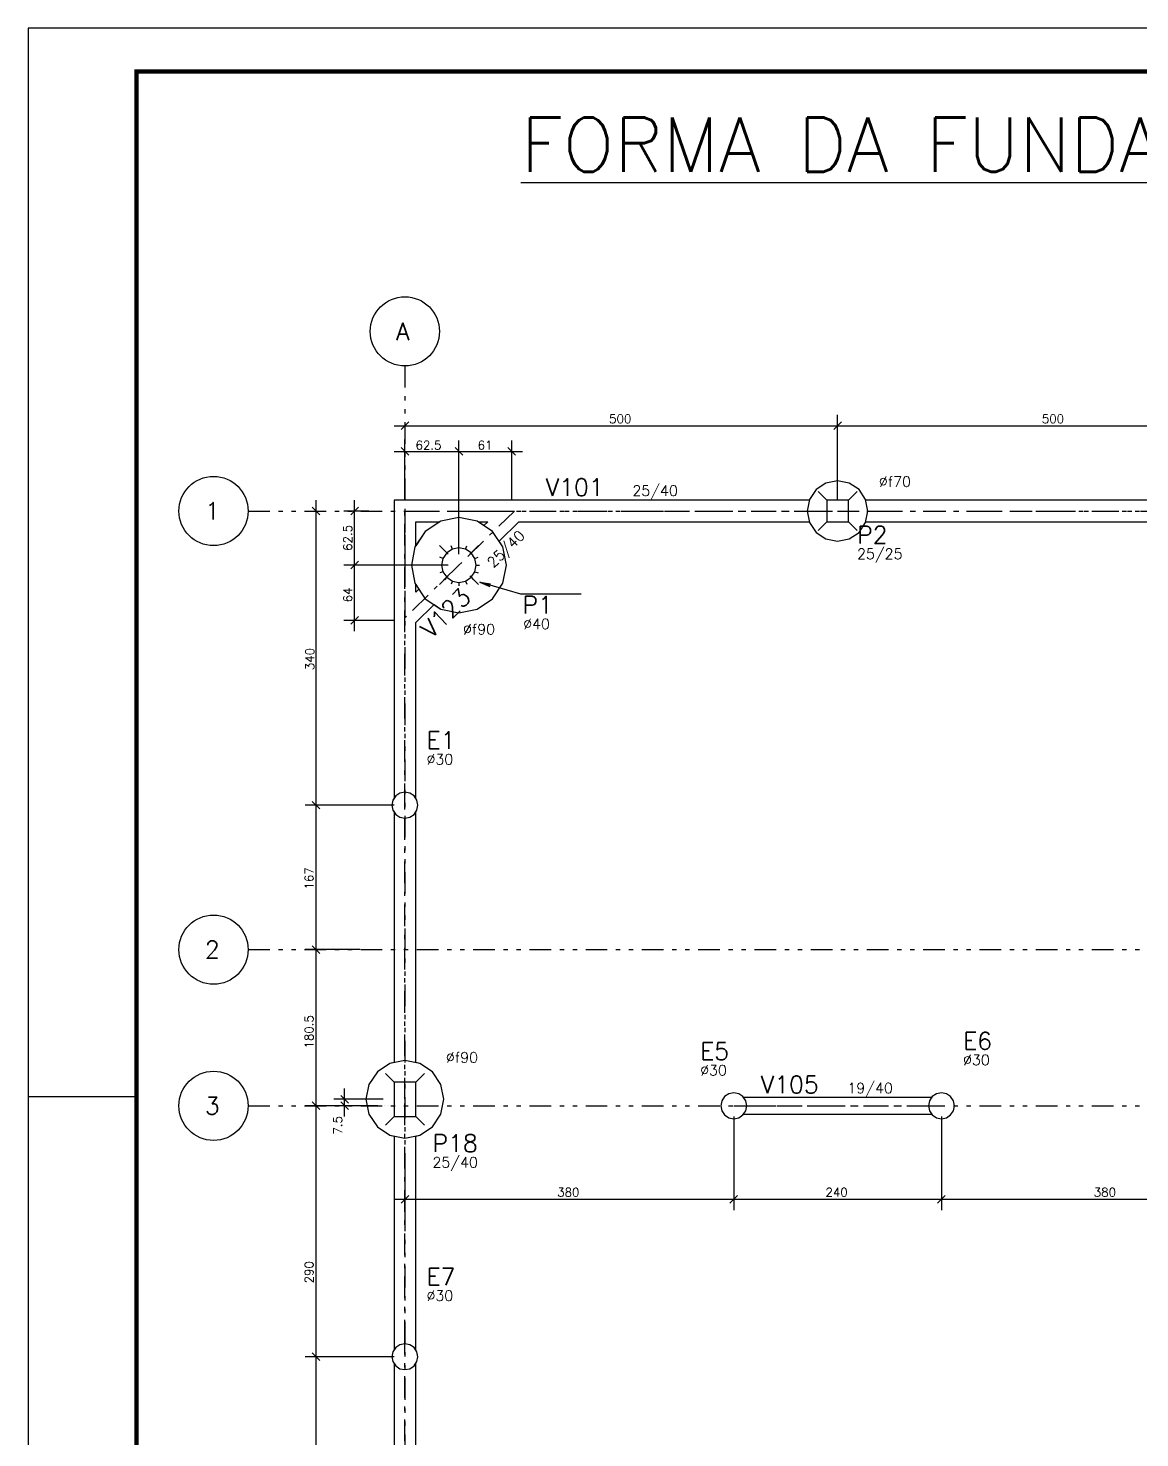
# Model space of a CAD drawing. Extents: x 369 to 487, y -15 to 69.
# Drawn here: x 368.58 to 394.27, y 36.47 to 69.06 of the extents above; entities that cross this region are included whole.
import ezdxf

# ---------------------------------------------------------------- set-up
doc = ezdxf.new("R2010")
doc.units = 0
doc.header["$MEASUREMENT"] = 0
doc.linetypes.add('ESTILO_TQS_0003', pattern=[0.91, 0.5, -0.2, 0.01, -0.2])
doc.linetypes.add('ESTILO_TQS_0004', pattern=[1.12, 0.5, -0.2, 0.01, -0.2, 0.01, -0.2])
doc.layers.get('0').update_dxf_attribs({"linetype": 'CONTINUOUS'})
for name, color, linetype in [('1', 1, 'CONTINUOUS'), ('2', 2, 'CONTINUOUS'), ('3', 3, 'CONTINUOUS'), ('4', 4, 'CONTINUOUS'), ('6', 6, 'CONTINUOUS'), ('7', 7, 'CONTINUOUS'), ('ARQ-FOLHA', 7, 'CONTINUOUS')]:
    doc.layers.add(name, color=color, linetype=linetype)
doc.styles.get("Standard").update_dxf_attribs({"font": 'ROMANS.SHX'})

# ---------------------------------------------------------------- blocks, each defined once
blk = doc.blocks.new('fla0')
at = {"layer": 'ARQ-FOLHA'}
for p, q in [((5101.19, 1431.998), (4982.29, 1431.998)), ((4982.29, 1431.998), (4982.29, 1347.898)), ((4982.29, 1407.298), (4984.79, 1407.298))]:
    blk.add_line(p, q, dxfattribs=at)
at = {"layer": 'ARQ-FOLHA', "const_width": 0.1}
blk.add_lwpolyline([(5100.19, 1430.998), (4984.79, 1430.998), (4984.79, 1348.898), (5100.19, 1348.898), (5100.19, 1430.998)], dxfattribs=at)

msp = doc.modelspace()

# ---------------------------------------------------------------- linework, layer by layer
at = {"layer": '1', "linetype": 'Continuous'}
for p, q in [((387.2876, 58.1483), (387.2876, 60.1193)), ((387.2876, 58.1483), (387.2876, 60.1193)), ((377.0376, 59.8693), (387.5376, 59.8693)), ((377.1992, 59.7809), (377.376, 59.9577)), ((377.1992, 59.7809), (377.376, 59.9577)), ((387.0376, 59.8693), (397.5376, 59.8693)), ((387.1992, 59.7809), (387.376, 59.9577)), ((387.1992, 59.7809), (387.376, 59.9577)), ((377.1992, 59.3649), (377.376, 59.1881)), ((377.2876, 58.8592), (377.2876, 59.5519)), ((377.2876, 58.1483), (377.2876, 59.5265)), ((378.4492, 59.3649), (378.626, 59.1881)), ((378.4498, 59.3649), (378.6266, 59.1881)), ((378.5376, 58.1483), (378.5376, 59.5265)), ((378.5382, 56.8979), (378.5382, 59.5265)), ((379.67, 59.3649), (379.8468, 59.1881)), ((379.67, 59.3649), (379.8468, 59.1881)), ((379.7584, 58.1483), (379.7584, 59.5265)), ((379.7584, 58.7265), (379.7584, 59.5265)), ((377.0376, 59.2765), (378.7882, 59.2765)), ((378.2876, 59.2765), (380.0084, 59.2765)), ((387.0376, 58.1483), (386.8376, 58.3483)), ((387.5376, 58.1483), (387.7376, 58.3483)), ((375.2337, 58.1483), (375.2337, 50.8483)), ((376.126, 56.3983), (376.126, 58.1483)), ((375.1461, 57.9875), (375.3229, 57.8107)), ((376.4562, 57.8983), (375.876, 57.8983)), ((376.227, 57.8983), (375.876, 57.8983)), ((376.0376, 57.8099), (376.2144, 57.9867)), ((376.0376, 57.8099), (376.2144, 57.9867)), ((387.0376, 57.6483), (386.8376, 57.4483)), ((387.5376, 57.6483), (387.7376, 57.4483)), ((378.2882, 56.8977), (378.0882, 57.0977)), ((378.3847, 57.0178), (378.3548, 57.0899)), ((378.5378, 57.0483), (378.5378, 57.1263)), ((378.6909, 57.0178), (378.7207, 57.0899)), ((378.7882, 56.8977), (378.9882, 57.0977)), ((376.0376, 56.5599), (376.2144, 56.7367)), ((376.0376, 56.5599), (376.2144, 56.7367)), ((376.126, 55.1185), (376.126, 56.8983)), ((378.1682, 56.8014), (378.0961, 56.8312)), ((378.2549, 56.9311), (378.1998, 56.9863)), ((378.8206, 56.9311), (378.8758, 56.9863)), ((378.9073, 56.8014), (378.9794, 56.8312)), ((378.2876, 56.6483), (375.876, 56.6483)), ((377.0376, 56.6483), (375.876, 56.6483)), ((378.1378, 56.6483), (378.0597, 56.6483)), ((378.2882, 56.3977), (378.0882, 56.1977)), ((378.1682, 56.4952), (378.0961, 56.4654)), ((378.7882, 56.3977), (378.9882, 56.1977)), ((378.9073, 56.4952), (378.9794, 56.4654)), ((378.9378, 56.6483), (379.0158, 56.6483)), ((378.2549, 56.3655), (378.1998, 56.3103)), ((378.3847, 56.2787), (378.3548, 56.2066)), ((378.5378, 56.2483), (378.5378, 56.1703)), ((378.6909, 56.2787), (378.7207, 56.2066)), ((378.8206, 56.3655), (378.8758, 56.3103)), ((376.0376, 55.2801), (376.2144, 55.4569)), ((376.0376, 55.2801), (376.2144, 55.4569)), ((377.0376, 55.3685), (375.876, 55.3685)), ((375.1453, 51.1867), (375.3221, 51.0099)), ((375.1453, 51.1867), (375.3221, 51.0099)), ((375.2337, 51.3483), (375.2337, 47.5083)), ((377.0376, 51.0983), (374.9837, 51.0983)), ((377.0376, 51.0983), (374.9837, 51.0983)), ((375.2337, 48.0083), (375.2337, 43.8983)), ((376.2558, 47.7583), (374.9837, 47.7583)), ((376.2558, 47.7583), (374.9837, 47.7583)), ((375.1453, 47.8467), (375.3221, 47.6699)), ((375.1453, 47.8467), (375.3221, 47.6699)), ((377.0376, 44.6983), (376.8376, 44.8983)), ((377.5376, 44.6983), (377.7376, 44.8983)), ((375.2337, 44.3983), (375.2337, 38.4483)), ((375.984, 44.2099), (375.8072, 44.3867)), ((375.8956, 43.8983), (375.8956, 44.5483)), ((376.5735, 44.1483), (374.9837, 44.1483)), ((375.9839, 44.1483), (374.9837, 44.1483)), ((375.1453, 44.2367), (375.3221, 44.0599)), ((375.1453, 44.2367), (375.3221, 44.0599)), ((376.7876, 44.2983), (375.6456, 44.2983)), ((376.6608, 44.1483), (375.6456, 44.1483)), ((375.984, 44.0599), (375.8072, 44.2367)), ((377.0376, 43.8983), (376.8376, 43.6983)), ((377.5376, 43.8983), (377.7376, 43.6983)), ((384.8876, 43.8983), (384.8876, 41.7384)), ((384.8876, 43.8983), (384.8876, 41.7384)), ((389.6876, 43.8983), (389.6876, 41.7384)), ((389.6876, 43.8983), (389.6876, 41.7384)), ((377.2876, 42.6835), (377.2876, 41.7384)), ((377.1992, 41.9), (377.376, 42.0768)), ((384.7992, 41.9), (384.976, 42.0768)), ((384.7992, 41.9), (384.976, 42.0768)), ((389.5992, 41.9), (389.776, 42.0768)), ((389.5992, 41.9), (389.776, 42.0768)), ((377.0376, 41.9884), (385.1376, 41.9884)), ((384.6376, 41.9884), (389.9376, 41.9884)), ((389.4376, 41.9884), (397.5376, 41.9884)), ((375.2337, 38.9483), (375.2337, 32.2983)), ((377.0376, 38.3483), (374.9837, 38.3483)), ((377.0376, 38.3483), (374.9837, 38.3483)), ((375.1453, 38.4367), (375.3221, 38.2599)), ((375.1453, 38.4367), (375.3221, 38.2599))]:
    msp.add_line(p, q, dxfattribs=at)
at = {"layer": '2', "linetype": 'ESTILO_TQS_0003'}
for p, q in [((377.2876, 57.8983), (387.2876, 57.8983)), ((377.2876, 51.0983), (377.2876, 57.8983)), ((377.2878, 57.8983), (378.5378, 57.8983)), ((377.2878, 57.8983), (377.2878, 56.6483)), ((378.5378, 57.8983), (379.8176, 57.8983)), ((379.8176, 57.8983), (378.5378, 56.6483)), ((387.2876, 57.8983), (397.2876, 57.8983)), ((377.2878, 56.6483), (377.2878, 55.4275)), ((378.5378, 56.6483), (377.2878, 55.4275)), ((377.2876, 44.2983), (377.2876, 51.0983)), ((377.2876, 38.6983), (377.2876, 44.2983)), ((384.8876, 44.1483), (389.6876, 44.1483)), ((377.2876, 32.3983), (377.2876, 38.6983))]:
    msp.add_line(p, q, dxfattribs=at)
at = {"layer": '2', "linetype": 'Continuous'}
for p, q in [((387.2876, 57.8983), (387.2876, 57.8983)), ((387.2876, 57.8983), (387.2876, 57.8983)), ((378.5378, 56.6483), (378.5378, 56.6483)), ((378.5378, 56.6483), (378.5378, 56.6483)), ((378.5382, 56.6477), (378.5382, 56.6477)), ((378.5382, 56.6477), (378.5382, 56.6477)), ((377.2876, 51.0983), (377.2876, 51.0983)), ((377.2876, 44.2983), (377.2876, 44.2983)), ((377.2876, 44.2983), (377.2876, 44.2983)), ((384.8876, 44.1483), (384.8876, 44.1483)), ((389.6876, 44.1483), (389.6876, 44.1483)), ((377.2876, 38.3483), (377.2876, 38.3483))]:
    msp.add_line(p, q, dxfattribs=at)
at = {"layer": '3', "linetype": 'Continuous'}
for p, q in [((377.2878, 57.8983), (377.2878, 57.8983)), ((377.2878, 57.8983), (377.2878, 57.8983)), ((378.5378, 57.8983), (378.5378, 57.8983)), ((379.8176, 57.8983), (379.8176, 57.8983)), ((379.8176, 57.8983), (379.8176, 57.8983)), ((387.2876, 57.8983), (387.2876, 57.8983)), ((387.2876, 57.8983), (387.2876, 57.8983)), ((377.2878, 56.6483), (377.2878, 56.6483)), ((378.5378, 56.6483), (378.5378, 56.6483)), ((378.5382, 56.6477), (378.5382, 56.6477)), ((377.2878, 55.4275), (377.2878, 55.4275)), ((377.2876, 51.0983), (377.2876, 51.0983)), ((377.2876, 51.0983), (377.2876, 51.0983)), ((376.5058, 47.7583), (376.5058, 47.7583)), ((376.5058, 47.7583), (376.5058, 47.7583)), ((376.2339, 44.1483), (376.2339, 44.1483)), ((376.8235, 44.1483), (376.8235, 44.1483)), ((376.9108, 44.1483), (376.9108, 44.1483)), ((377.0376, 44.2983), (377.0376, 44.2983)), ((384.8876, 44.1483), (384.8876, 44.1483)), ((384.8876, 44.1483), (384.8876, 44.1483)), ((389.6876, 44.1483), (389.6876, 44.1483)), ((389.6876, 44.1483), (389.6876, 44.1483)), ((377.2876, 42.9335), (377.2876, 42.9335)), ((377.2876, 38.3483), (377.2876, 38.3483)), ((377.2876, 38.3483), (377.2876, 38.3483))]:
    msp.add_line(p, q, dxfattribs=at)
for points in [[(386.6373, 58.1483), (377.0376, 58.1483), (377.0376, 51.2538)], [(396.6373, 58.1483), (387.9379, 58.1483)], [(377.5378, 57.6483), (378.0925, 57.6483)], [(377.5378, 57.0936), (377.5378, 57.6483)], [(377.9379, 57.6483), (378.0925, 57.6483)], [(378.9831, 57.6483), (379.2038, 57.6483)], [(378.9831, 57.6483), (379.2038, 57.6483)], [(379.2038, 57.6483), (379.1141, 57.5607)], [(379.4642, 57.2037), (379.9194, 57.6483)], [(379.9194, 57.6483), (386.6373, 57.6483)], [(387.9379, 57.6483), (396.6373, 57.6483)], [(377.5376, 57.0933), (377.5376, 57.248)], [(377.5378, 56.0211), (377.5378, 56.203)], [(377.6113, 56.0929), (377.5378, 56.0211)], [(381.3652, 55.9762), (379.9652, 55.9762), (379.0207, 56.2506), (379.2496, 56.1501), (379.0207, 56.2506), (379.2678, 56.2128)], [(377.5376, 51.2538), (377.5376, 55.322), (377.9614, 55.7359)], [(377.0376, 50.9428), (377.0376, 45.1486)], [(377.5376, 45.1486), (377.5376, 50.9428)], [(389.4607, 44.3383), (385.1145, 44.3383)], [(385.1145, 43.9583), (389.4607, 43.9583)], [(377.0376, 43.448), (377.0376, 38.5038)], [(377.5376, 38.5038), (377.5376, 43.448)], [(377.0376, 38.5428), (377.0376, 38.5038)], [(377.5376, 38.5038), (377.5376, 38.5428)], [(377.0376, 38.1928), (377.0376, 33.2486)], [(377.5376, 33.2486), (377.5376, 38.1928)]]:
    msp.add_lwpolyline(points, dxfattribs=at)
at = {"layer": '4', "linetype": 'ESTILO_TQS_0004'}
for p, q in [((377.2876, 61.2508), (377.2876, 13.9065)), ((373.6662, 57.8983), (460.6848, 57.8983)), ((373.6662, 47.7583), (460.6848, 47.7583)), ((373.6662, 44.1483), (460.6848, 44.1483))]:
    msp.add_line(p, q, dxfattribs=at)
at = {"layer": '4', "linetype": 'Continuous'}
for points in [[(387.9876, 57.8983), (387.9343, 58.1662), (387.7826, 58.3933), (387.5555, 58.545), (387.2876, 58.5983), (387.0197, 58.545), (386.7926, 58.3933), (386.6409, 58.1662), (386.5876, 57.8983), (386.6409, 57.6304), (386.7926, 57.4033), (387.0197, 57.2516), (387.2876, 57.1983), (387.5555, 57.2516), (387.7826, 57.4033), (387.9343, 57.6304), (387.9876, 57.8983)], [(386.7926, 58.3933), (386.6409, 58.1662)], [(387.0197, 58.545), (386.7926, 58.3933)], [(387.2876, 58.5983), (387.0197, 58.545)], [(387.5555, 58.545), (387.2876, 58.5983)], [(387.7826, 58.3933), (387.5555, 58.545)], [(387.9343, 58.1662), (387.7826, 58.3933)], [(386.6409, 58.1662), (386.6373, 58.1483)], [(387.9379, 58.1483), (387.9343, 58.1662)], [(378.5378, 55.5483), (378.9587, 55.632), (379.3156, 55.8705), (379.554, 56.2273), (379.6378, 56.6483), (379.554, 57.0692), (379.3156, 57.4261), (378.9587, 57.6646), (378.5378, 57.7483), (378.1168, 57.6646), (377.76, 57.4261), (377.5215, 57.0692), (377.4378, 56.6483), (377.5215, 56.2273), (377.76, 55.8705), (378.1168, 55.632), (378.5378, 55.5483)], [(378.5378, 57.7483), (378.1168, 57.6646)], [(378.9587, 57.6646), (378.5378, 57.7483)], [(377.76, 57.4261), (377.5378, 57.0936)], [(378.0925, 57.6483), (377.76, 57.4261)], [(378.1168, 57.6646), (378.0925, 57.6483)], [(378.9831, 57.6483), (378.9587, 57.6646)], [(379.1141, 57.5607), (378.9831, 57.6483)], [(386.6373, 57.6483), (386.6409, 57.6304)], [(386.6409, 57.6304), (386.7926, 57.4033)], [(386.7926, 57.4033), (387.0197, 57.2516)], [(387.5555, 57.2516), (387.7826, 57.4033)], [(387.7826, 57.4033), (387.9343, 57.6304)], [(387.9343, 57.6304), (387.9379, 57.6483)], [(377.5215, 57.0692), (377.4378, 56.6483)], [(377.5378, 57.0936), (377.5215, 57.0692)], [(379.554, 57.0692), (379.4642, 57.2037)], [(379.6378, 56.6483), (379.554, 57.0692)], [(387.0197, 57.2516), (387.2876, 57.1983)], [(387.2876, 57.1983), (387.5555, 57.2516)], [(377.4378, 56.6483), (377.5215, 56.2273)], [(379.554, 56.2273), (379.6378, 56.6483)], [(377.5215, 56.2273), (377.5378, 56.203)], [(377.5378, 56.203), (377.6113, 56.0929)], [(379.3156, 55.8705), (379.554, 56.2273)], [(377.9614, 55.7359), (378.1168, 55.632)], [(378.9587, 55.632), (379.3156, 55.8705)], [(378.1168, 55.632), (378.5378, 55.5483)], [(378.5378, 55.5483), (378.9587, 55.632)], [(377.5876, 51.0983), (377.5648, 51.2131), (377.4997, 51.3104), (377.4024, 51.3755), (377.2876, 51.3983), (377.1728, 51.3755), (377.0755, 51.3104), (377.0104, 51.2131), (376.9876, 51.0983), (377.0104, 50.9835), (377.0755, 50.8862), (377.1728, 50.8211), (377.2876, 50.7983), (377.4024, 50.8211), (377.4997, 50.8862), (377.5648, 50.9835), (377.5876, 51.0983)], [(377.0104, 51.2131), (376.9876, 51.0983)], [(377.0376, 51.2538), (377.0104, 51.2131)], [(377.5648, 51.2131), (377.5376, 51.2538)], [(377.5876, 51.0983), (377.5648, 51.2131)], [(376.9876, 51.0983), (377.0104, 50.9835)], [(377.0104, 50.9835), (377.0376, 50.9428)], [(377.5376, 50.9428), (377.5648, 50.9835)], [(377.5648, 50.9835), (377.5876, 51.0983)], [(378.1876, 44.2983), (378.1191, 44.6427), (377.924, 44.9347), (377.632, 45.1298), (377.2876, 45.1983), (376.9432, 45.1298), (376.6512, 44.9347), (376.4561, 44.6427), (376.3876, 44.2983), (376.4561, 43.9539), (376.6512, 43.6619), (376.9432, 43.4668), (377.2876, 43.3983), (377.632, 43.4668), (377.924, 43.6619), (378.1191, 43.9539), (378.1876, 44.2983)], [(376.9432, 45.1298), (376.6512, 44.9347)], [(377.0376, 45.1486), (376.9432, 45.1298)], [(377.632, 45.1298), (377.5376, 45.1486)], [(377.924, 44.9347), (377.632, 45.1298)], [(376.6512, 44.9347), (376.4561, 44.6427)], [(378.1191, 44.6427), (377.924, 44.9347)], [(376.4561, 44.6427), (376.3876, 44.2983)], [(378.1876, 44.2983), (378.1191, 44.6427)], [(385.1876, 44.1483), (385.1648, 44.2631), (385.0997, 44.3604), (385.0024, 44.4255), (384.8876, 44.4483), (384.7728, 44.4255), (384.6755, 44.3604), (384.6104, 44.2631), (384.5876, 44.1483), (384.6104, 44.0335), (384.6755, 43.9362), (384.7728, 43.8711), (384.8876, 43.8483), (385.0024, 43.8711), (385.0997, 43.9362), (385.1648, 44.0335), (385.1876, 44.1483)], [(384.6755, 44.3604), (384.6104, 44.2631)], [(384.7728, 44.4255), (384.6755, 44.3604)], [(384.8876, 44.4483), (384.7728, 44.4255)], [(385.0024, 44.4255), (384.8876, 44.4483)], [(385.0997, 44.3604), (385.0024, 44.4255)], [(385.1145, 44.3383), (385.0997, 44.3604)], [(389.9876, 44.1483), (389.9648, 44.2631), (389.8997, 44.3604), (389.8024, 44.4255), (389.6876, 44.4483), (389.5728, 44.4255), (389.4755, 44.3604), (389.4104, 44.2631), (389.3876, 44.1483), (389.4104, 44.0335), (389.4755, 43.9362), (389.5728, 43.8711), (389.6876, 43.8483), (389.8024, 43.8711), (389.8997, 43.9362), (389.9648, 44.0335), (389.9876, 44.1483)], [(389.4755, 44.3604), (389.4607, 44.3383)], [(389.5728, 44.4255), (389.4755, 44.3604)], [(389.6876, 44.4483), (389.5728, 44.4255)], [(389.8024, 44.4255), (389.6876, 44.4483)], [(389.8997, 44.3604), (389.8024, 44.4255)], [(389.9648, 44.2631), (389.8997, 44.3604)], [(376.3876, 44.2983), (376.4561, 43.9539)], [(378.1191, 43.9539), (378.1876, 44.2983)], [(384.6104, 44.2631), (384.5876, 44.1483)], [(384.5876, 44.1483), (384.6104, 44.0335)], [(384.6104, 44.0335), (384.6755, 43.9362)], [(389.8997, 43.9362), (389.9648, 44.0335)], [(389.9876, 44.1483), (389.9648, 44.2631)], [(389.9648, 44.0335), (389.9876, 44.1483)], [(376.4561, 43.9539), (376.6512, 43.6619)], [(377.924, 43.6619), (378.1191, 43.9539)], [(384.6755, 43.9362), (384.7728, 43.8711)], [(384.7728, 43.8711), (384.8876, 43.8483)], [(384.8876, 43.8483), (385.0024, 43.8711)], [(385.0024, 43.8711), (385.0997, 43.9362)], [(385.0997, 43.9362), (385.1145, 43.9583)], [(389.4607, 43.9583), (389.4755, 43.9362)], [(389.4755, 43.9362), (389.5728, 43.8711)], [(389.5728, 43.8711), (389.6876, 43.8483)], [(389.6876, 43.8483), (389.8024, 43.8711)], [(389.8024, 43.8711), (389.8997, 43.9362)], [(376.6512, 43.6619), (376.9432, 43.4668)], [(376.9432, 43.4668), (377.0376, 43.448)], [(377.5376, 43.448), (377.632, 43.4668)], [(377.632, 43.4668), (377.924, 43.6619)], [(377.5876, 38.3483), (377.5648, 38.4631), (377.4997, 38.5604), (377.4024, 38.6255), (377.2876, 38.6483), (377.1728, 38.6255), (377.0755, 38.5604), (377.0104, 38.4631), (376.9876, 38.3483), (377.0104, 38.2335), (377.0755, 38.1362), (377.1728, 38.0711), (377.2876, 38.0483), (377.4024, 38.0711), (377.4997, 38.1362), (377.5648, 38.2335), (377.5876, 38.3483)], [(377.0104, 38.4631), (376.9876, 38.3483)], [(377.0376, 38.5038), (377.0104, 38.4631)], [(377.5648, 38.4631), (377.5376, 38.5038)], [(377.5876, 38.3483), (377.5648, 38.4631)], [(376.9876, 38.3483), (377.0104, 38.2335)], [(377.0104, 38.2335), (377.0376, 38.1928)], [(377.5376, 38.1928), (377.5648, 38.2335)], [(377.5648, 38.2335), (377.5876, 38.3483)]]:
    msp.add_lwpolyline(points, dxfattribs=at)
for centre in [(377.2876, 62.0508), (372.8662, 57.8983), (372.8662, 47.7583), (372.8662, 44.1483)]:
    msp.add_circle(centre, 0.8, dxfattribs=at)
at = {"layer": '6', "linetype": 'Continuous'}
for points in [[(387.0376, 57.6483), (387.5376, 57.6483), (387.5376, 58.1483), (387.0376, 58.1483), (387.0376, 57.6483)], [(378.5378, 56.2483), (378.6909, 56.2787), (378.8206, 56.3655), (378.9073, 56.4952), (378.9378, 56.6483), (378.9073, 56.8014), (378.8206, 56.9311), (378.6909, 57.0178), (378.5378, 57.0483), (378.3847, 57.0178), (378.2549, 56.9311), (378.1682, 56.8014), (378.1378, 56.6483), (378.1682, 56.4952), (378.2549, 56.3655), (378.3847, 56.2787), (378.5378, 56.2483)], [(377.0376, 43.8983), (377.5376, 43.8983), (377.5376, 44.6983), (377.0376, 44.6983), (377.0376, 43.8983)]]:
    msp.add_lwpolyline(points, dxfattribs=at)

# ---------------------------------------------------------------- block references
msp.add_blockref('fla0', (-4613.7068, -1362.9378))

# ---------------------------------------------------------------- texts
at = {"layer": '3', "linetype": 'Continuous'}
for s, p in [('500', (382.0076, 59.9293)), ('500', (392.0076, 59.9293)), ('62.5', (377.5329, 59.3203)), ('61', (378.968, 59.3203)), ('380', (380.8076, 42.0484)), ('240', (387.0076, 42.0484)), ('380', (393.2076, 42.0484))]:
    msp.add_text(s, height=0.2, dxfattribs=at).set_placement(p)
for s, p in [('62.5', (376.066, 56.9771)), ('64', (376.066, 55.7884)), ('340', (375.1902, 54.2183)), ('167', (375.1737, 49.1483)), ('180.5', (375.1737, 45.4733)), ('7.5', (375.8356, 43.4816)), ('290', (375.1737, 40.0433))]:
    msp.add_text(s, height=0.2, rotation=90, dxfattribs=at).set_placement(p)
at = {"layer": '4', "linetype": 'Continuous'}
for s, p in [('A', (377.0876, 61.8508)), ('1', (372.6662, 57.6983)), ('2', (372.6662, 47.5583)), ('3', (372.6662, 43.9483))]:
    msp.add_text(s, height=0.4, dxfattribs=at).set_placement(p)
at = {"layer": '4', "linetype": 'Continuous', "insert": (379.9703, 66.9973), "char_height": 1.255223, "attachment_point": 1}
msp.add_mtext_dynamic_manual_height_columns('{\\LFORMA DA FUNDAÇÃO - NÍVEL -30}', width=46.84105, gutter_width=6.2761, heights=[0], dxfattribs=at)
at = {"layer": '6', "linetype": 'Continuous'}
for s, p in [('V101', (380.5457, 58.2483)), ('P2', (387.7376, 57.1483)), ('P1', (380.0056, 55.5287)), ('E1', (377.7876, 52.3983)), ('E6', (390.1876, 45.4483)), ('E5', (384.1116, 45.2097)), ('V105', (385.5145, 44.4383)), ('P18', (377.9258, 43.0817)), ('E7', (377.7876, 39.9983))]:
    msp.add_text(s, height=0.4, dxfattribs=at).set_placement(p)
msp.add_text('V123', height=0.4, rotation=44.3704, dxfattribs=at).set_placement((377.8936, 54.9309))
at = {"layer": '7', "linetype": 'Continuous'}
for s, p in [('%%cf70', (388.2421, 58.4576)), ('25/40', (382.5457, 58.2483)), ('25/25', (387.7376, 56.7883)), ('%%c40', (380.0213, 55.1687)), ('%%cf90', (378.6312, 55.0442)), ('%%c30', (377.7876, 52.0383)), ('%%cf90', (378.2374, 45.1457)), ('%%c30', (390.1876, 45.0883)), ('%%c30', (384.1116, 44.8497)), ('19/40', (387.5145, 44.4383)), ('25/40', (377.9258, 42.7217)), ('%%c30', (377.7876, 39.6383))]:
    msp.add_text(s, height=0.24, dxfattribs=at).set_placement(p)
msp.add_text('25/40', height=0.24, rotation=44.3704, dxfattribs=at).set_placement((379.331, 56.5705))

doc.saveas('drawing.dxf')
